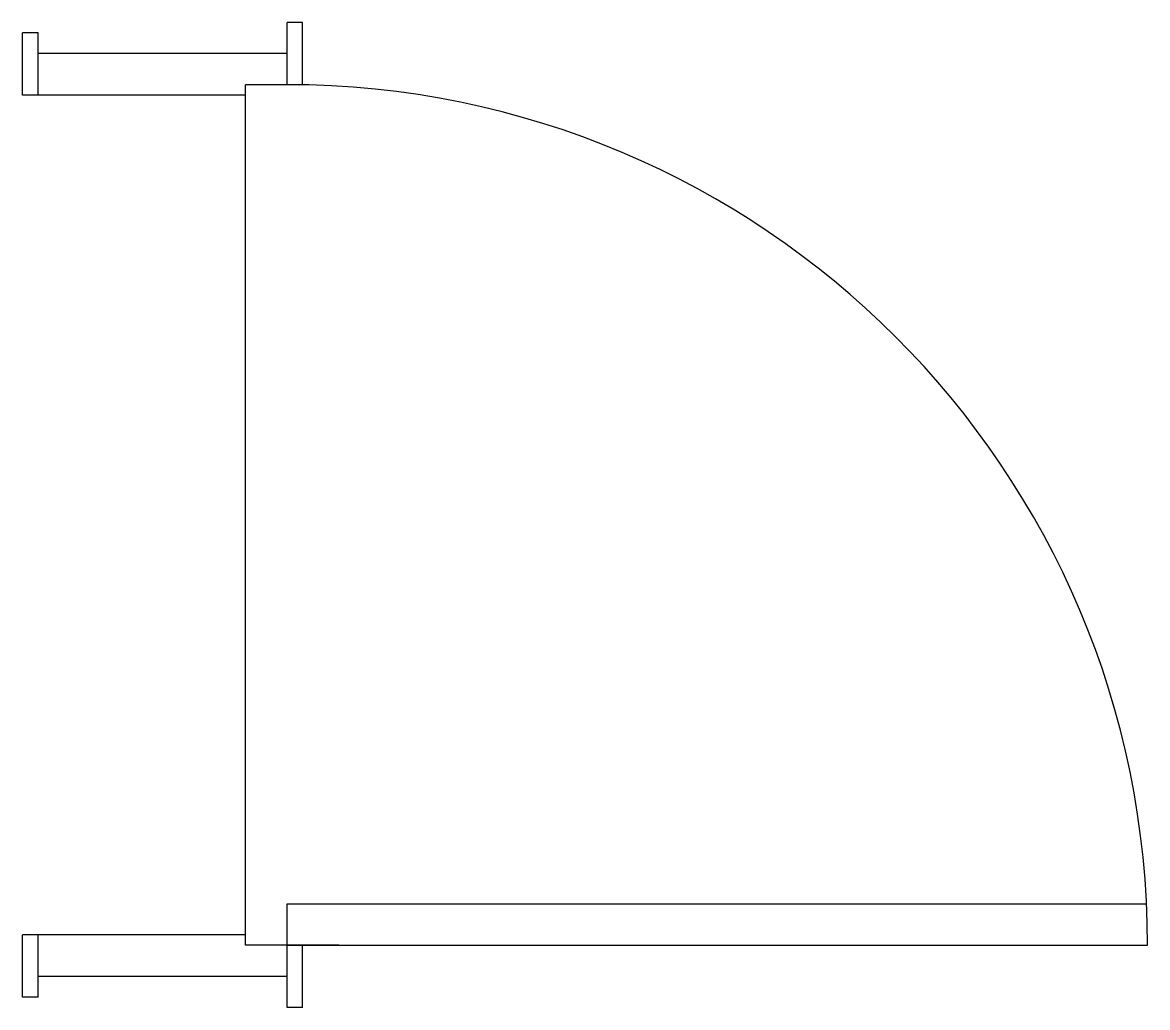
# Model space of a CAD drawing. Extents: x -36023 to -34937, y 618 to 1568.
import ezdxf

# ---------------------------------------------------------------- set-up
doc = ezdxf.new("R2010")
doc.units = 0
doc.header["$MEASUREMENT"] = 0
doc.layers.get('0').update_dxf_attribs({"linetype": 'CONTINUOUS'})

msp = doc.modelspace()

# ---------------------------------------------------------------- linework, layer by layer
at = {"color": 2}
for p, q in [((-35752.3, 1567.8), (-35767.3, 1567.8)), ((-35767.3, 1507.8), (-35767.3, 1567.8)), ((-35752.3, 1507.7), (-35752.3, 1567.8)), ((-36022.5, 1497.8), (-36022.5, 1557.8)), ((-36007.5, 1557.8), (-36022.5, 1557.8)), ((-36007.5, 1497.8), (-36007.5, 1557.8)), ((-35767.3, 1537.8), (-36007.5, 1537.8)), ((-35807.3, 1497.8), (-36022.5, 1497.8)), ((-35752.3, 1507.8), (-35807.3, 1507.8)), ((-35767.3, 717.8), (-34938.3, 717.8)), ((-35767.3, 617.8), (-35767.3, 717.8)), ((-35807.3, 687.8), (-36022.5, 687.8)), ((-36022.5, 627.8), (-36022.5, 687.8)), ((-36007.5, 627.8), (-36007.5, 687.8)), ((-35717.3, 677.8), (-35807.3, 677.8)), ((-35752.3, 617.8), (-35752.3, 677.8)), ((-35767.3, 647.8), (-36007.5, 647.8)), ((-36007.5, 627.8), (-36022.5, 627.8)), ((-35752.3, 617.8), (-35767.3, 617.8))]:
    msp.add_line(p, q, dxfattribs=at)
at = {"color": 5}
msp.add_line((-35807.3, 677.8), (-35807.3, 1507.8), dxfattribs=at)
at = {"color": 1}
msp.add_line((-35767.3, 677.8), (-34937.3, 677.8), dxfattribs=at)
at = {"color": 5}
msp.add_arc((-35767.3, 677.8), 830, 0, 90, dxfattribs=at)

doc.saveas('drawing.dxf')
